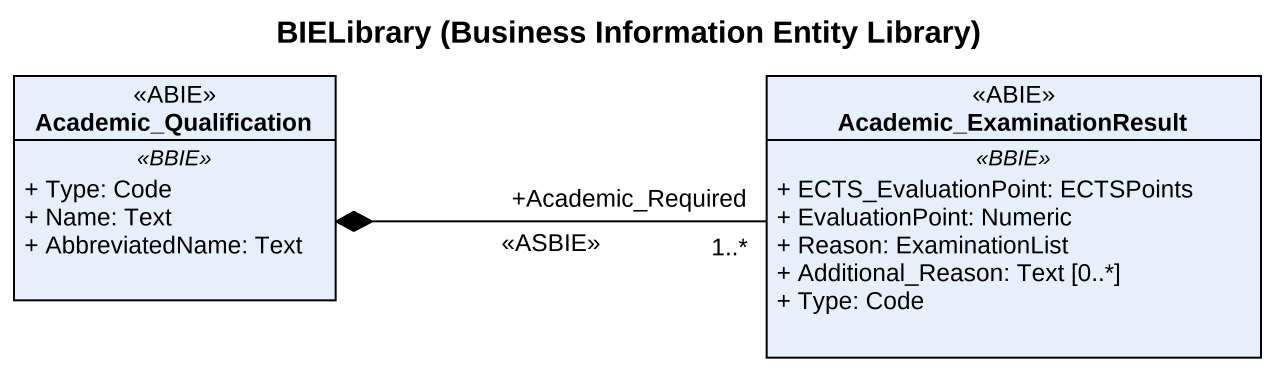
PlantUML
@startuml
title BIELibrary (Business Information Entity Library)
hide circle
hide empty members
skinparam classAttributeIconSize 0
class Academic_Qualification <<ABIE>> {
  .. <<BBIE>> ..
  + Type: Code
  + Name: Text
  + AbbreviatedName: Text
}
class Academic_ExaminationResult <<ABIE>> {
  .. <<BBIE>> ..
  + ECTS_EvaluationPoint: ECTSPoints
  + EvaluationPoint: Numeric
  + Reason: ExaminationList
  + Additional_Reason: Text [0..*]
  + Type: Code
}
Academic_ExaminationResult "+Academic_Required\n1..*" -left-* Academic_Qualification : <<ASBIE>>
@enduml
